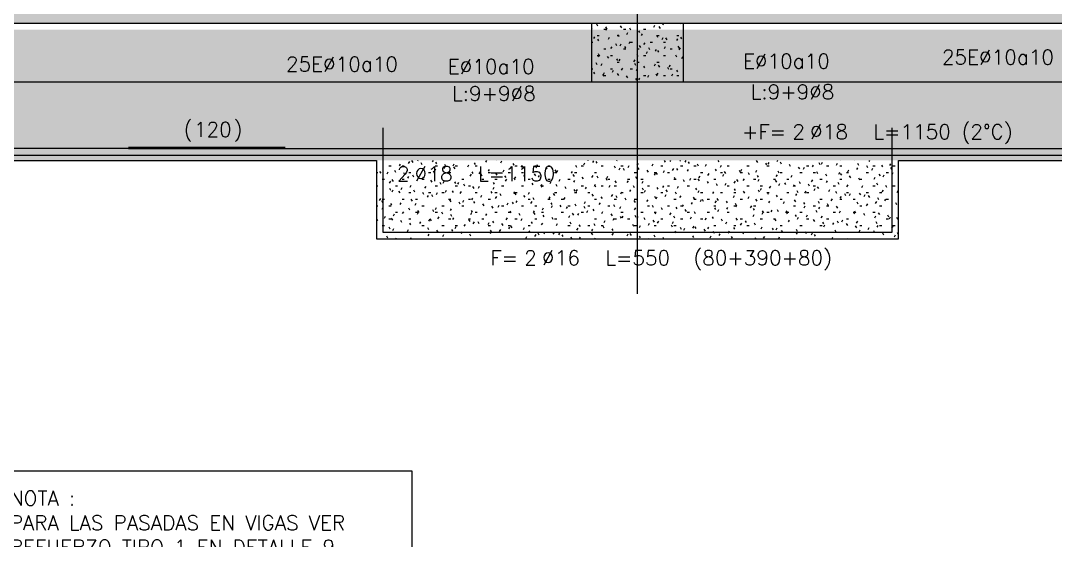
# Model space of a CAD drawing. Extents: x -58 to 5689, y 66 to 4123.
# Drawn here: x 1914 to 2707, y 1420 to 1818 of the extents above; entities that cross this region are included whole.
import ezdxf
from ezdxf.enums import TextEntityAlignment as Align
from ezdxf.xclip import XClip

# ---------------------------------------------------------------- set-up
doc = ezdxf.new("R2010")
doc.units = 0
doc.header["$LTSCALE"] = 30
doc.header["$MEASUREMENT"] = 0
doc.header["$XCLIPFRAME"] = 0
doc.linetypes.add("EJE3-3'$0$RLE-PROYECCION", pattern=[0.71438, 0.47625, -0.23813])
doc.layers.get('0').update_dxf_attribs({"linetype": 'CONTINUOUS'})
doc.layers.add("EJE3-3'$0$RLA-ACHURADO", color=30, linetype="EJE3-3'$0$RLE-PROYECCION", lineweight=15, transparency=0.7)
doc.layers.add("EJE3-3'$0$RLA-CONTORNO", color=30, linetype='CONTINUOUS', lineweight=15)
doc.layers.add("EJE3-3'$0$RLA-EJES", color=1, linetype='CONTINUOUS', lineweight=9)
doc.layers.add("EJE3-3'$0$RLA-FE", color=7, linetype='CONTINUOUS')
doc.layers.add("EJE3-3'$0$RLA-TEXTOS-FE", color=9, linetype='CONTINUOUS')
doc.styles.add("EJE3-3'$0$RomanS", font='romans.shx', dxfattribs={"height": 11.25})

# ---------------------------------------------------------------- blocks, each defined once
blk = doc.blocks.new('*U314')
at = {"layer": "EJE3-3'$0$RLA-FE"}
for p, q in [((0, 80), (0, 0)), ((390, 0), (390, 80)), ((0, 0), (308.21, 0)), ((308.21, 0), (358.21, 0)), ((358.21, 0), (390, 0))]:
    blk.add_line(p, q, dxfattribs=at)
at = {"layer": "EJE3-3'$0$RLA-FE", "color": 3, "style": "EJE3-3'$0$RomanS", "flags": 8}
for tag, p in [('F=', (103.44, -25.3)), ('NUM', (117.85, -25.3))]:
    blk.add_attdef(tag, text='', height=11.25, dxfattribs=at).set_placement(p, align=Align.RIGHT)
at = {"layer": "EJE3-3'$0$RLA-FE", "color": 3, "style": "EJE3-3'$0$RomanS"}
for tag, p, flags in [('PHI', (121.74, -25.08), 12), ('DIAM', (131.6, -25.3), 12), ('MINUS', (153.62, -25.3), 13), ('MARK', (167.01, -25.3), 13), ('TEXTO_FE1', (170.31, -25.3), 8), ('TEXTO_FE2', (237.83, -25.28), 8), ('TIPO', (193.8, -57.92), 13), ('NVECES', (179.93, -76.86), 13), ('NUMFE', (183.86, -96.62), 13), ('CAPA', (192.06, -115.74), 13), ('DESPLAZA', (277.18, -134.17), 13), ('ESPACIO', (283.22, -152.53), 13), ('CANT', (297.06, -171.33), 13)]:
    blk.add_attdef(tag, p, '', height=11.25, dxfattribs=dict(at, flags=flags))
blk = doc.blocks.new('*U327')
at = {"layer": "EJE3-3'$0$RLA-FE"}
blk.add_line((0, 0), (1068.21, 0), dxfattribs=at)
at = {"layer": "EJE3-3'$0$RLA-FE", "color": 3, "style": "EJE3-3'$0$RomanS", "flags": 8}
for tag, p in [('F=', (483.44, -19.89)), ('NUM', (497.85, -19.89))]:
    blk.add_attdef(tag, text='', height=11.25, dxfattribs=at).set_placement(p, align=Align.RIGHT)
at = {"layer": "EJE3-3'$0$RLA-FE", "color": 3, "style": "EJE3-3'$0$RomanS"}
for tag, p, flags in [('PHI', (501.74, -19.68), 12), ('DIAM', (511.6, -19.89), 12), ('MINUS', (533.62, -19.89), 13), ('MARK', (547.01, -19.89), 13), ('TEXTO_FE1', (550.31, -19.89), 8), ('TEXTO_FE2', (617.83, -19.88), 8), ('TIPO', (573.8, -57.92), 13), ('NVECES', (559.93, -76.86), 13), ('NUMFE', (563.86, -96.62), 13), ('CAPA', (572.06, -115.74), 13), ('DESPLAZA', (277.18, -134.17), 13), ('ESPACIO', (283.22, -152.53), 13), ('CANT', (297.06, -171.33), 13)]:
    blk.add_attdef(tag, p, '', height=11.25, dxfattribs=dict(at, flags=flags))
blk = doc.blocks.new('*U331')
at = {"layer": "EJE3-3'$0$RLA-FE"}
for q in [(0, 0), (1068.21, 0)]:
    blk.add_line((0, 0), q, dxfattribs=at)
at = {"layer": "EJE3-3'$0$RLA-FE", "color": 3, "style": "EJE3-3'$0$RomanS", "flags": 8}
for tag, p in [('F=', (503.83, 7.32)), ('NUM', (518.24, 7.32))]:
    blk.add_attdef(tag, text='', height=11.25, dxfattribs=at).set_placement(p, align=Align.RIGHT)
at = {"layer": "EJE3-3'$0$RLA-FE", "color": 3, "style": "EJE3-3'$0$RomanS"}
for tag, p, flags in [('PHI', (522.13, 7.54), 12), ('DIAM', (531.99, 7.32), 12), ('MINUS', (554.01, 7.32), 13), ('MARK', (567.4, 7.32), 13), ('TEXTO_FE1', (570.7, 7.32), 8), ('TEXTO_FE2', (638.22, 7.34), 8), ('TIPO', (573.8, -57.92), 13), ('NVECES', (559.93, -76.86), 13), ('NUMFE', (563.86, -96.62), 13), ('CAPA', (572.06, -115.74), 13), ('DESPLAZA', (277.18, -134.17), 13), ('ESPACIO', (283.22, -152.53), 13), ('CANT', (297.06, -171.33), 13)]:
    blk.add_attdef(tag, p, '', height=11.25, dxfattribs=dict(at, flags=flags))
blk = doc.blocks.new('*U330')
at = {"layer": "EJE3-3'$0$RLA-FE"}
for q in [(-850, 0), (0, 0)]:
    blk.add_line((0, 0), q, dxfattribs=at)
at = {"layer": "EJE3-3'$0$RLA-FE", "color": 3, "style": "EJE3-3'$0$RomanS", "flags": 8}
for tag, p in [('F=', (-391.56, -33.92)), ('NUM', (-377.15, -33.92))]:
    blk.add_attdef(tag, text='', height=11.25, dxfattribs=at).set_placement(p, align=Align.RIGHT)
at = {"layer": "EJE3-3'$0$RLA-FE", "color": 3, "style": "EJE3-3'$0$RomanS"}
for tag, p, flags in [('PHI', (-373.26, -33.7), 12), ('DIAM', (-363.4, -33.92), 12), ('MINUS', (-341.38, -33.92), 13), ('MARK', (-327.99, -33.92), 13), ('TEXTO_FE1', (-324.69, -33.92), 8), ('TEXTO_FE2', (-257.17, -33.9), 8), ('TIPO', (-301.2, -57.92), 13), ('NVECES', (-315.07, -76.86), 13), ('NUMFE', (-311.14, -96.62), 13), ('CAPA', (-302.94, -115.74), 13), ('DESPLAZA', (-324.34, -134.17), 13), ('ESPACIO', (-318.29, -152.53), 13), ('CANT', (-304.45, -171.33), 13)]:
    blk.add_attdef(tag, p, '', height=11.25, dxfattribs=dict(at, flags=flags))
blk = doc.blocks.new('*U321')
at = {"layer": "EJE3-3'$0$RLA-FE", "color": 6}
blk.add_line((-120, 1), (0, 1), dxfattribs=at)
at = {"layer": "EJE3-3'$0$RLA-FE", "color": 3, "style": "EJE3-3'$0$RomanS", "flags": 8}
for tag, p in [('(', (-74.34, 9.14)), ('EMP', (-55.32, 9.14)), (')', (-36.01, 9.14))]:
    blk.add_attdef(tag, text='', height=11.25, dxfattribs=at).set_placement(p, align=Align.CENTER)
blk = doc.blocks.new("EJE3-3'$0$A$C7E0C45DC")
at = {"layer": "EJE3-3'$0$RLA-TEXTOS-FE"}
blk.add_lwpolyline([(0, 103.45), (319.63, 103.45), (319.63, 0), (0, 0)], close=True, dxfattribs=at)
at = {"layer": "EJE3-3'$0$RLA-TEXTOS-FE", "insert": (11.48, 88.09), "char_height": 11.25, "attachment_point": 1, "style": "EJE3-3'$0$RomanS"}
blk.add_mtext_dynamic_manual_height_columns('NOTA :\\PPARA LAS PASADAS EN VIGAS VER REFUERZO TIPO 1 EN DETALLE 9 PLANO N°002 (S.I.C.)', width=283.6386, gutter_width=56.25, heights=[0], dxfattribs=at)
blk = doc.blocks.new("EJE3-3'")
at = {"layer": "EJE3-3'$0$RLA-ACHURADO"}
h = blk.add_hatch(dxfattribs=at)
h.set_pattern_fill('SAND - DENSE', color=256, style=0, pattern_type=2)
h.set_pattern_definition([(0, (-1824.926, -1302.188), (20.32, 5.08), [1.676, -13.564, 1.676, -13.564, -81.28]), (0, (-1824.926, -1302.188), (20.32, 5.08), [-30.48, 1.676, -28.804, 1.676, -13.564, -35.56]), (0, (-1824.926, -1302.188), (20.32, 5.08), [-76.2, 1.676, -8.484, 1.676, -23.724]), (120, (-1817.306, -1299.648), (-14.559409, 15.057636), [1.676, -13.564, 1.676, -13.564, -81.28]), (120, (-1817.306, -1299.648), (-14.559409, 15.057636), [-30.48, 1.676, -28.804, 1.676, -13.564, -35.56]), (120, (-1817.306, -1299.648), (-14.559409, 15.057636), [-76.2, 1.676, -8.484, 1.676, -23.724]), (240, (-1814.766, -1289.488), (-5.760591, -20.137636), [1.676, -13.564, 1.676, -13.564, -81.28]), (240, (-1814.766, -1289.488), (-5.760591, -20.137636), [-30.48, 1.676, -28.804, 1.676, -13.564, -35.56]), (240, (-1814.766, -1289.488), (-5.760591, -20.137636), [-76.2, 1.676, -8.484, 1.676, -23.724])])
h.paths.add_polyline_path([(2070.48, -416), (2070.48, -401), (-1422.98, -401), (-1422.98, -416), (1381.4, -416)])
h = blk.add_hatch(dxfattribs=at)
h.set_pattern_fill('SAND - DENSE', color=256, style=0, pattern_type=2)
h.set_pattern_definition([(0, (-1824.927, -1302.188), (20.32, 5.08), [1.676, -13.564, 1.676, -13.564, -81.28]), (0, (-1824.927, -1302.188), (20.32, 5.08), [-30.48, 1.676, -28.804, 1.676, -13.564, -35.56]), (0, (-1824.927, -1302.188), (20.32, 5.08), [-76.2, 1.676, -8.484, 1.676, -23.724]), (120, (-1817.307, -1299.648), (-14.559409, 15.057636), [1.676, -13.564, 1.676, -13.564, -81.28]), (120, (-1817.307, -1299.648), (-14.559409, 15.057636), [-30.48, 1.676, -28.804, 1.676, -13.564, -35.56]), (120, (-1817.307, -1299.648), (-14.559409, 15.057636), [-76.2, 1.676, -8.484, 1.676, -23.724]), (240, (-1814.767, -1289.488), (-5.760591, -20.137636), [1.676, -13.564, 1.676, -13.564, -81.28]), (240, (-1814.767, -1289.488), (-5.760591, -20.137636), [-30.48, 1.676, -28.804, 1.676, -13.564, -35.56]), (240, (-1814.767, -1289.488), (-5.760591, -20.137636), [-76.2, 1.676, -8.484, 1.676, -23.724])])
h.paths.add_polyline_path([(-429.52, -461), (-359.52, -461), (-359.52, -416), (-429.52, -416)], flags=0)
h = blk.add_hatch(dxfattribs=at)
h.set_pattern_fill('SAND - DENSE', color=256, style=0, pattern_type=2)
h.set_pattern_definition([(0, (-1824.927, -1738.188), (20.32, 5.08), [1.676, -13.564, 1.676, -13.564, -81.28]), (0, (-1824.927, -1738.188), (20.32, 5.08), [-30.48, 1.676, -28.804, 1.676, -13.564, -35.56]), (0, (-1824.927, -1738.188), (20.32, 5.08), [-76.2, 1.676, -8.484, 1.676, -23.724]), (120, (-1817.307, -1735.648), (-14.559409, 15.057636), [1.676, -13.564, 1.676, -13.564, -81.28]), (120, (-1817.307, -1735.648), (-14.559409, 15.057636), [-30.48, 1.676, -28.804, 1.676, -13.564, -35.56]), (120, (-1817.307, -1735.648), (-14.559409, 15.057636), [-76.2, 1.676, -8.484, 1.676, -23.724]), (240, (-1814.767, -1725.488), (-5.760591, -20.137636), [1.676, -13.564, 1.676, -13.564, -81.28]), (240, (-1814.767, -1725.488), (-5.760591, -20.137636), [-30.48, 1.676, -28.804, 1.676, -13.564, -35.56]), (240, (-1814.767, -1725.488), (-5.760591, -20.137636), [-76.2, 1.676, -8.484, 1.676, -23.724])])
h.paths.add_polyline_path([(2247.98, -461), (2140.48, -461), (2140.48, -421), (-1359.52, -421), (-1359.52, -521), (2247.98, -521)])
h = blk.add_hatch(dxfattribs=at)
h.set_pattern_fill('SAND - DENSE', color=256, style=0, pattern_type=2)
h.set_pattern_definition([(0, (-1059.927, -1798.188), (20.32, 5.08), [1.676, -13.564, 1.676, -13.564, -81.28]), (0, (-1059.927, -1798.188), (20.32, 5.08), [-30.48, 1.676, -28.804, 1.676, -13.564, -35.56]), (0, (-1059.927, -1798.188), (20.32, 5.08), [-76.2, 1.676, -8.484, 1.676, -23.724]), (120, (-1052.307, -1795.648), (-14.559409, 15.057636), [1.676, -13.564, 1.676, -13.564, -81.28]), (120, (-1052.307, -1795.648), (-14.559409, 15.057636), [-30.48, 1.676, -28.804, 1.676, -13.564, -35.56]), (120, (-1052.307, -1795.648), (-14.559409, 15.057636), [-76.2, 1.676, -8.484, 1.676, -23.724]), (240, (-1049.767, -1785.488), (-5.760591, -20.137636), [1.676, -13.564, 1.676, -13.564, -81.28]), (240, (-1049.767, -1785.488), (-5.760591, -20.137636), [-30.48, 1.676, -28.804, 1.676, -13.564, -35.56]), (240, (-1049.767, -1785.488), (-5.760591, -20.137636), [-76.2, 1.676, -8.484, 1.676, -23.724])])
h.paths.add_polyline_path([(-305.63, -581), (-194.52, -581), (-194.52, -521), (-594.52, -521), (-594.52, -581)])
at = {"layer": "EJE3-3'$0$RLA-CONTORNO"}
for p, q in [((-1422.98, -416), (1625.48, -416)), ((-429.52, -461), (-429.52, -416)), ((-359.52, -416), (-359.52, -461)), ((2247.98, -461), (-1359.52, -461)), ((-1359.52, -521), (-594.52, -521)), ((-594.52, -521), (-594.52, -581)), ((-194.52, -581), (-194.52, -521)), ((-194.52, -521), (405.48, -521)), ((-594.52, -581), (-194.52, -581))]:
    blk.add_line(p, q, dxfattribs=at)
at = {"layer": "EJE3-3'$0$RLA-EJES"}
blk.add_line((-394.52, -623.27), (-394.52, 1463), dxfattribs=at)
at = {"layer": "EJE3-3'$0$RLA-FE"}
ref = blk.add_blockref('*U321', (-664.52, -512), dxfattribs=at)
ref.add_attrib('EMP', '120', dxfattribs={"color": 3, "height": 11.25, "style": "EJE3-3'$0$RomanS"}).set_placement((-719.84, -502.86), align=Align.CENTER)
ref.add_attrib('(', '(', dxfattribs={"color": 3, "height": 11.25, "style": "EJE3-3'$0$RomanS"}).set_placement((-738.86, -502.86), align=Align.CENTER)
ref.add_attrib(')', ')', dxfattribs={"color": 3, "height": 11.25, "style": "EJE3-3'$0$RomanS"}).set_placement((-700.52, -502.86), align=Align.CENTER)
ref = blk.add_blockref('*U331', (-784.52, -512), dxfattribs=at)
ref.add_attrib('DIAM', '18', (-252.53, -504.68), dxfattribs={"color": 3, "height": 11.25, "style": "EJE3-3'$0$RomanS"})
ref.add_attrib('NUM', '2', dxfattribs={"color": 3, "height": 11.25, "style": "EJE3-3'$0$RomanS"}).set_placement((-266.28, -504.68), align=Align.RIGHT)
ref.add_attrib('TEXTO_FE1', 'L=1150', (-213.82, -504.68), dxfattribs={"color": 3, "height": 11.25, "style": "EJE3-3'$0$RomanS"})
ref.add_attrib('TEXTO_FE2', '(2°C)', (-146.3, -504.66), dxfattribs={"color": 3, "height": 11.25, "style": "EJE3-3'$0$RomanS"})
ref.add_attrib('PHI', '%%C', (-262.39, -504.46), dxfattribs={"color": 3, "height": 11.25, "style": "EJE3-3'$0$RomanS"})
ref.add_attrib('F=', '+F=', dxfattribs={"color": 3, "height": 11.25, "style": "EJE3-3'$0$RomanS"}).set_placement((-280.69, -504.68), align=Align.RIGHT)
ref = blk.add_blockref('*U314', (-589.52, -576), dxfattribs=at)
ref.add_attrib('DIAM', '16', (-457.92, -601.3), dxfattribs={"color": 3, "height": 11.25, "style": "EJE3-3'$0$RomanS"})
ref.add_attrib('NUM', '2', dxfattribs={"color": 3, "height": 11.25, "style": "EJE3-3'$0$RomanS"}).set_placement((-471.67, -601.3), align=Align.RIGHT)
ref.add_attrib('TEXTO_FE1', 'L=550', (-419.21, -601.3), dxfattribs={"color": 3, "height": 11.25, "style": "EJE3-3'$0$RomanS"})
ref.add_attrib('TEXTO_FE2', '(80+390+80)', (-351.69, -601.28), dxfattribs={"color": 3, "height": 11.25, "style": "EJE3-3'$0$RomanS"})
ref.add_attrib('PHI', '%%C', (-467.77, -601.08), dxfattribs={"color": 3, "height": 11.25, "style": "EJE3-3'$0$RomanS"})
ref.add_attrib('F=', 'F=', dxfattribs={"color": 3, "height": 11.25, "style": "EJE3-3'$0$RomanS"}).set_placement((-486.08, -601.3), align=Align.RIGHT)
blk.add_blockref('*U330', (-664.52, -512), dxfattribs=at)
ref = blk.add_blockref('*U327', (-1067.02, -517), dxfattribs=at)
ref.add_attrib('DIAM', '18', (-555.42, -536.89), dxfattribs={"color": 3, "height": 11.25, "style": "EJE3-3'$0$RomanS"})
ref.add_attrib('NUM', '2', dxfattribs={"color": 3, "height": 11.25, "style": "EJE3-3'$0$RomanS"}).set_placement((-569.17, -536.89), align=Align.RIGHT)
ref.add_attrib('TEXTO_FE1', 'L=1150', (-516.71, -536.89), dxfattribs={"color": 3, "height": 11.25, "style": "EJE3-3'$0$RomanS"})
ref.add_attrib('PHI', '%%C', (-565.27, -536.68), dxfattribs={"color": 3, "height": 11.25, "style": "EJE3-3'$0$RomanS"})
at = {"layer": "EJE3-3'$0$RLA-TEXTOS-FE"}
blk.add_blockref("EJE3-3'$0$A$C7E0C45DC", (-886.93, -862.27), dxfattribs=at)
at = {"layer": "EJE3-3'$0$RLA-TEXTOS-FE", "color": 9, "style": "EJE3-3'$0$RomanS"}
for s, p in [('25E%%C10a10', (-620.92, -452.83)), ('E%%C10a10', (-506.59, -454.77)), ('E%%C10a10', (-280.47, -450.52)), ('25E%%C10a10', (-118.44, -447.51)), ('L:9+9%%C8', (-504.5, -475.45)), ('L:9+9%%C8', (-275.81, -474.1))]:
    blk.add_text(s, height=11.25, dxfattribs=at).set_placement(p, align=Align.CENTER)

msp = doc.modelspace()

# ---------------------------------------------------------------- block references
ref = msp.add_blockref("EJE3-3'", (2781.39, 2232.23))
XClip(ref).set_block_clipping_path([(-2788.1086663077, -1277.6573373718), (2905.5071213075, 1601.8318238069)])

doc.saveas('drawing.dxf')
